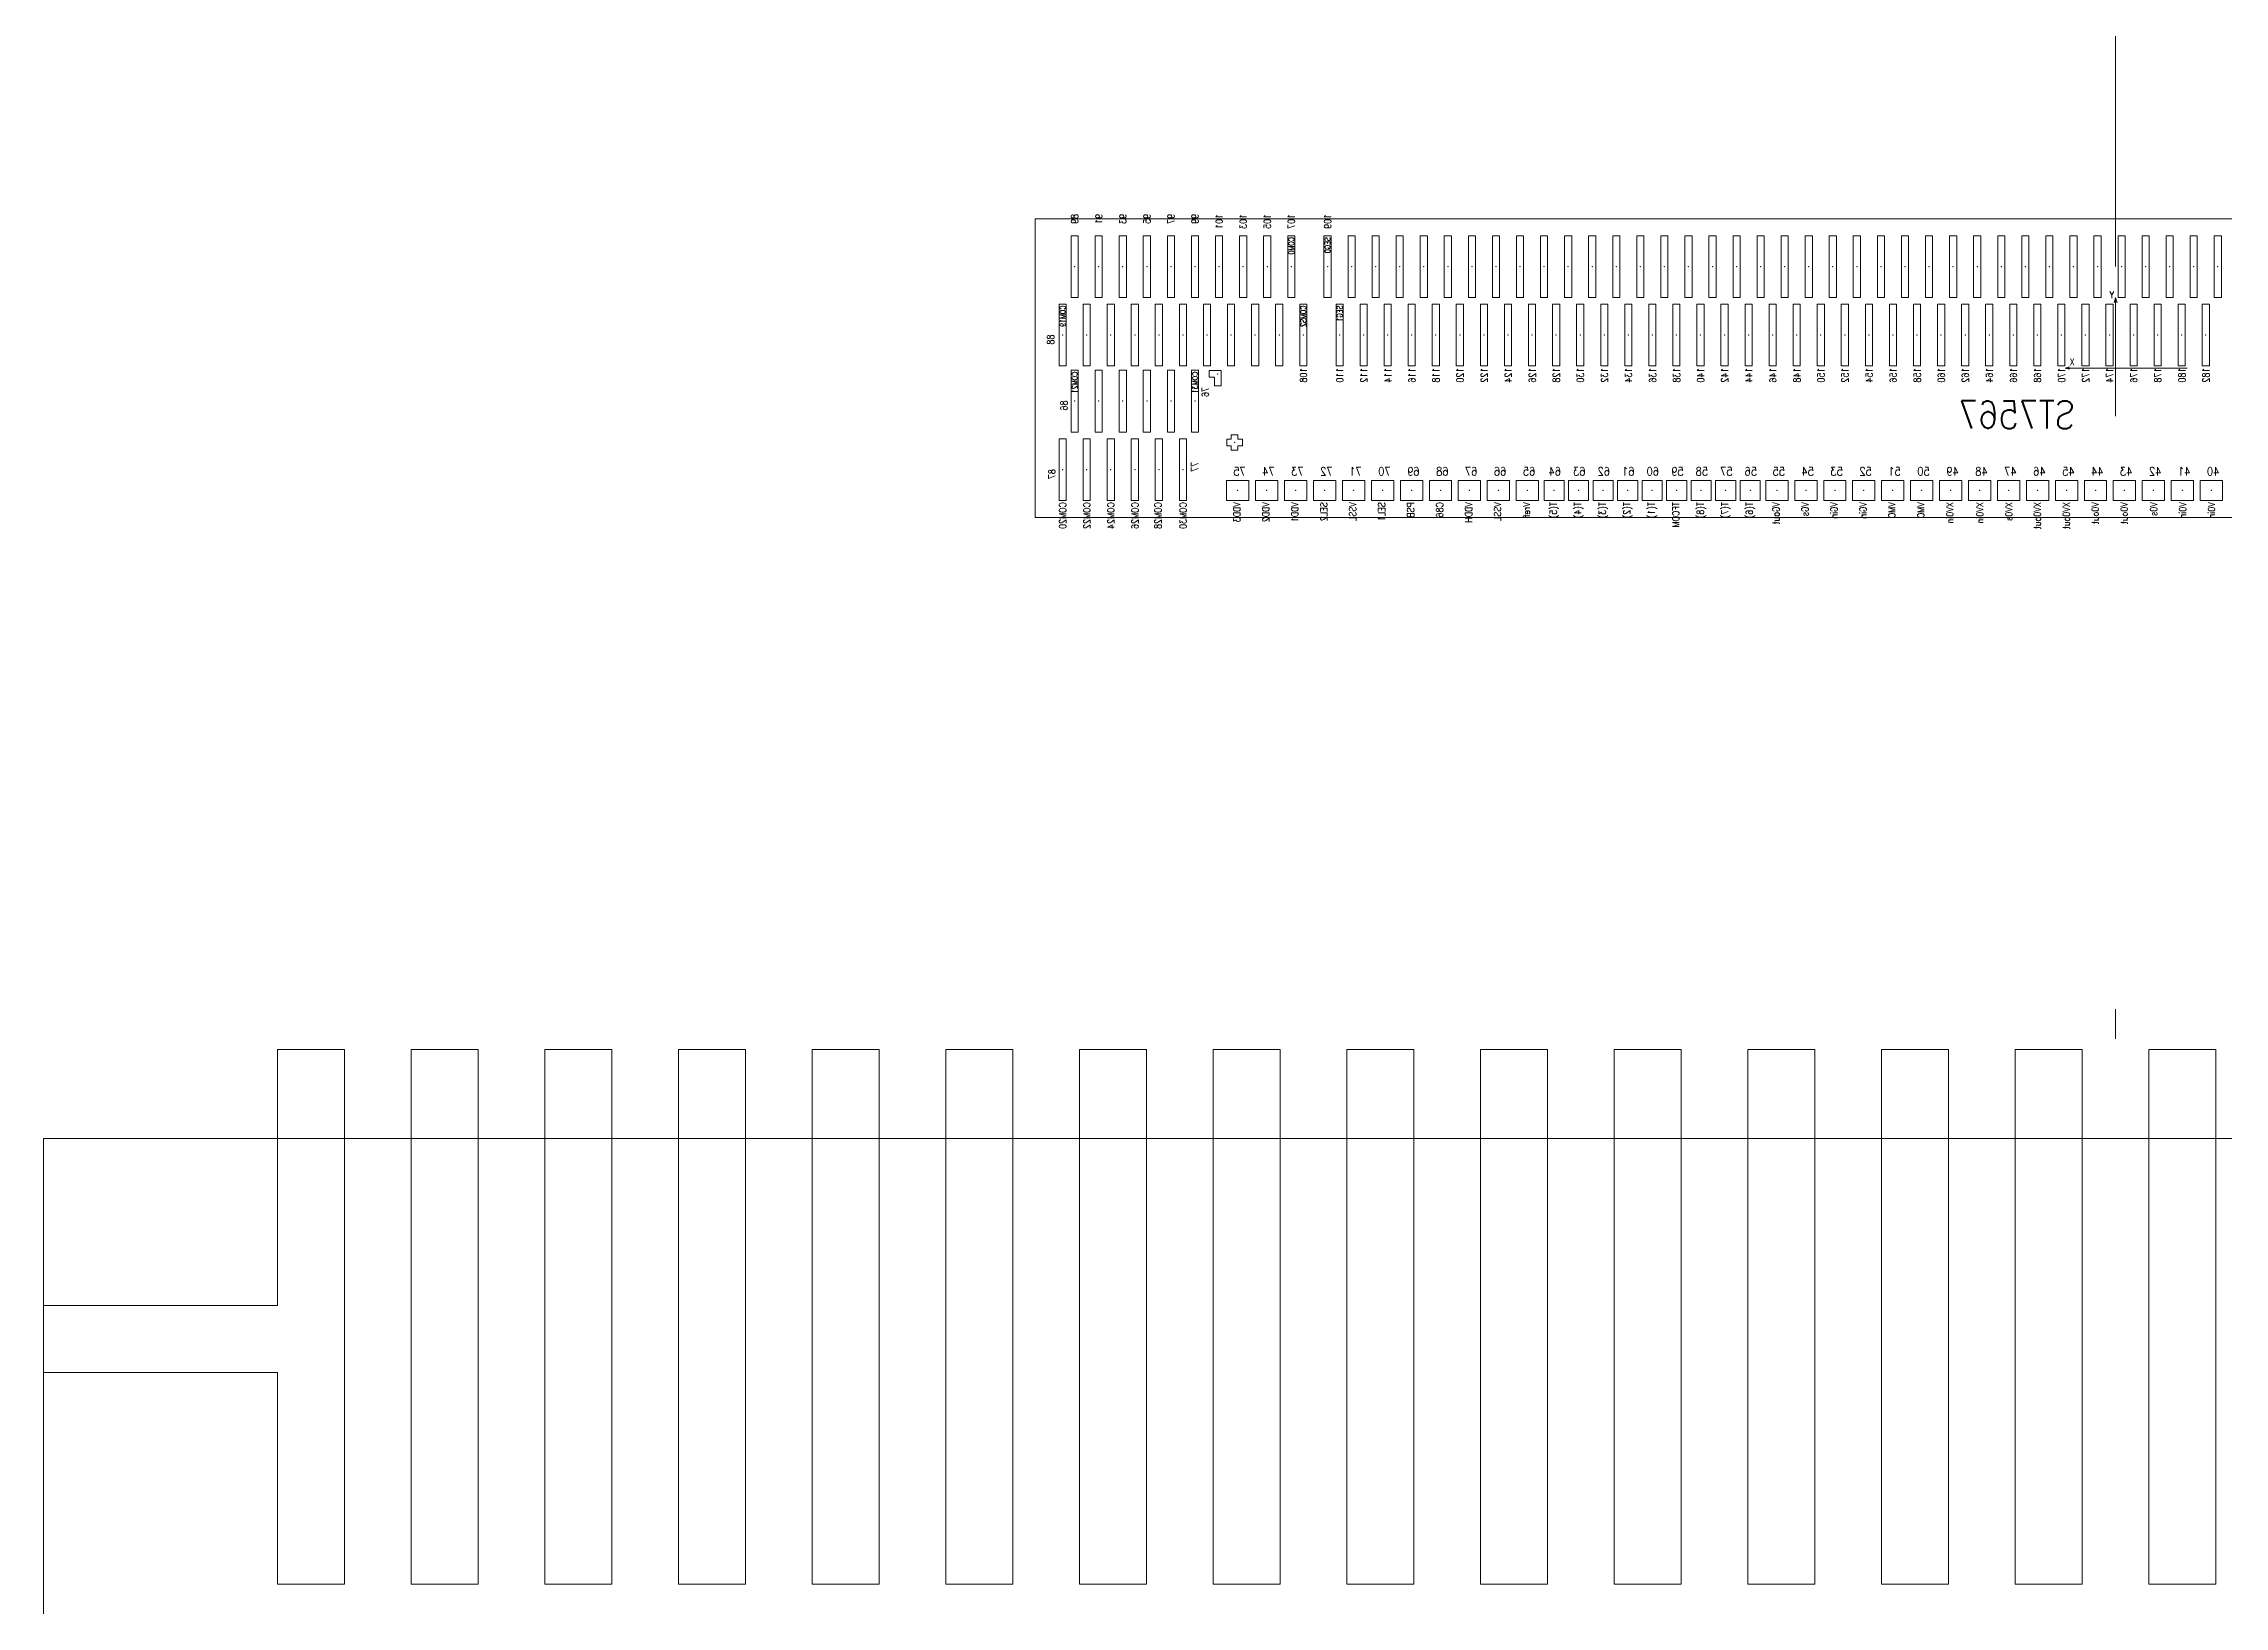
# Model space of a CAD drawing. Extents: x 612 to 1145, y -75 to 210.
# Drawn here: x 693.27 to 700.61, y 143.72 to 148.98 of the extents above; entities that cross this region are included whole.
import ezdxf

# ---------------------------------------------------------------- set-up
doc = ezdxf.new("R2010")
doc.units = 0
doc.linetypes.add('DASHDOTX2', pattern=[2, 1, -0.5, 0, -0.5])
doc.layers.add('粗实线', color=7, linetype='CONTINUOUS', lineweight=18)
doc.styles.get("Standard").update_dxf_attribs({"font": 'romans.shx', "width": 0.85})

msp = doc.modelspace()

# ---------------------------------------------------------------- linework, layer by layer
at = {"layer": '粗实线', "color": 1, "linetype": 'DASHDOTX2', "ltscale": 5}
msp.add_line((700.24552438, 117.92702098), (700.24552438, 180.30708894), dxfattribs=at)
at = {"layer": '粗实线'}
for p, q in [((703.88302438, 148.38762267), (696.60802438, 148.38762267)), ((696.60802438, 147.38262267), (696.60802438, 148.38762267)), ((696.72952438, 148.33062267), (696.72952438, 148.12287267)), ((696.75352438, 148.33062267), (696.72952438, 148.33062267)), ((696.75352438, 148.33062267), (696.75352438, 148.12287267)), ((696.81052438, 148.33062267), (696.81052438, 148.12287267)), ((696.83452438, 148.33062267), (696.81052438, 148.33062267)), ((696.81052438, 148.33062267), (696.81052438, 148.12287267)), ((696.83452438, 148.33062267), (696.81052438, 148.33062267)), ((696.83452438, 148.33062267), (696.83452438, 148.12287267)), ((696.83452438, 148.33062267), (696.83452438, 148.12287267)), ((696.89152438, 148.33062267), (696.89152438, 148.12287267)), ((696.91552438, 148.33062267), (696.89152438, 148.33062267)), ((696.91552438, 148.33062267), (696.91552438, 148.12287267)), ((696.97252438, 148.33062267), (696.97252438, 148.12287267)), ((696.99652438, 148.33062267), (696.97252438, 148.33062267)), ((696.99652438, 148.33062267), (696.99652438, 148.12287267)), ((697.05352438, 148.33062267), (697.05352438, 148.12287267)), ((697.07752438, 148.33062267), (697.05352438, 148.33062267)), ((697.07752438, 148.33062267), (697.07752438, 148.12287267)), ((697.13452438, 148.33062267), (697.13452438, 148.12287267)), ((697.15852438, 148.33062267), (697.13452438, 148.33062267)), ((697.15852438, 148.33062267), (697.15852438, 148.12287267)), ((697.21552438, 148.33062267), (697.21552438, 148.12287267)), ((697.23952438, 148.33062267), (697.21552438, 148.33062267)), ((697.23952438, 148.33062267), (697.23952438, 148.12287267)), ((697.29652438, 148.33062267), (697.29652438, 148.12287267)), ((697.32052438, 148.33062267), (697.29652438, 148.33062267)), ((697.32052438, 148.33062267), (697.32052438, 148.12287267)), ((697.37752438, 148.33062267), (697.37752438, 148.12287267)), ((697.40152438, 148.33062267), (697.37752438, 148.33062267)), ((697.40152438, 148.33062267), (697.40152438, 148.12287267)), ((697.45852438, 148.33062267), (697.45852438, 148.12287267)), ((697.48252438, 148.33062267), (697.45852438, 148.33062267)), ((697.48252438, 148.33062267), (697.48252438, 148.12287267)), ((697.58077438, 148.33062267), (697.58077438, 148.12287267)), ((697.60477438, 148.33062267), (697.58077438, 148.33062267)), ((697.60477438, 148.33062267), (697.60477438, 148.12287267)), ((697.66177438, 148.33062267), (697.66177438, 148.12287267)), ((697.68577438, 148.33062267), (697.66177438, 148.33062267)), ((697.68577438, 148.33062267), (697.68577438, 148.12287267)), ((697.74277438, 148.33062267), (697.74277438, 148.12287267)), ((697.76677438, 148.33062267), (697.74277438, 148.33062267)), ((697.76677438, 148.33062267), (697.76677438, 148.12287267)), ((697.82377438, 148.33062267), (697.82377438, 148.12287267)), ((697.84777438, 148.33062267), (697.82377438, 148.33062267)), ((697.84777438, 148.33062267), (697.84777438, 148.12287267)), ((697.90477438, 148.33062267), (697.90477438, 148.12287267)), ((697.92877438, 148.33062267), (697.90477438, 148.33062267)), ((697.92877438, 148.33062267), (697.92877438, 148.12287267)), ((697.98577438, 148.33062267), (697.98577438, 148.12287267)), ((698.00977438, 148.33062267), (697.98577438, 148.33062267)), ((698.00977438, 148.33062267), (698.00977438, 148.12287267)), ((698.06677438, 148.33062267), (698.06677438, 148.12287267)), ((698.09077438, 148.33062267), (698.06677438, 148.33062267)), ((698.09077438, 148.33062267), (698.09077438, 148.12287267)), ((698.14777438, 148.33062267), (698.14777438, 148.12287267)), ((698.17177438, 148.33062267), (698.14777438, 148.33062267)), ((698.17177438, 148.33062267), (698.17177438, 148.12287267)), ((698.22877438, 148.33062267), (698.22877438, 148.12287267)), ((698.25277438, 148.33062267), (698.22877438, 148.33062267)), ((698.25277438, 148.33062267), (698.25277438, 148.12287267)), ((698.30977438, 148.33062267), (698.30977438, 148.12287267)), ((698.33377438, 148.33062267), (698.30977438, 148.33062267)), ((698.33377438, 148.33062267), (698.33377438, 148.12287267)), ((698.39077438, 148.33062267), (698.39077438, 148.12287267)), ((698.41477438, 148.33062267), (698.39077438, 148.33062267)), ((698.41477438, 148.33062267), (698.41477438, 148.12287267)), ((698.47177438, 148.33062267), (698.47177438, 148.12287267)), ((698.49577438, 148.33062267), (698.47177438, 148.33062267)), ((698.49577438, 148.33062267), (698.49577438, 148.12287267)), ((698.55277438, 148.33062267), (698.55277438, 148.12287267)), ((698.57677438, 148.33062267), (698.55277438, 148.33062267)), ((698.57677438, 148.33062267), (698.57677438, 148.12287267)), ((698.63377438, 148.33062267), (698.63377438, 148.12287267)), ((698.65777438, 148.33062267), (698.63377438, 148.33062267)), ((698.65777438, 148.33062267), (698.65777438, 148.12287267)), ((698.71477438, 148.33062267), (698.71477438, 148.12287267)), ((698.73877438, 148.33062267), (698.71477438, 148.33062267)), ((698.73877438, 148.33062267), (698.73877438, 148.12287267)), ((698.79577438, 148.33062267), (698.79577438, 148.12287267)), ((698.81977438, 148.33062267), (698.79577438, 148.33062267)), ((698.81977438, 148.33062267), (698.81977438, 148.12287267)), ((698.87677438, 148.33062267), (698.87677438, 148.12287267)), ((698.90077438, 148.33062267), (698.87677438, 148.33062267)), ((698.90077438, 148.33062267), (698.90077438, 148.12287267)), ((698.95777438, 148.33062267), (698.95777438, 148.12287267)), ((698.98177438, 148.33062267), (698.95777438, 148.33062267)), ((698.98177438, 148.33062267), (698.98177438, 148.12287267)), ((699.03877438, 148.33062267), (699.03877438, 148.12287267)), ((699.06277438, 148.33062267), (699.03877438, 148.33062267)), ((699.06277438, 148.33062267), (699.06277438, 148.12287267)), ((699.11977438, 148.33062267), (699.11977438, 148.12287267)), ((699.14377438, 148.33062267), (699.11977438, 148.33062267)), ((699.14377438, 148.33062267), (699.14377438, 148.12287267)), ((699.20077438, 148.33062267), (699.20077438, 148.12287267)), ((699.22477438, 148.33062267), (699.20077438, 148.33062267)), ((699.22477438, 148.33062267), (699.22477438, 148.12287267)), ((699.28177438, 148.33062267), (699.28177438, 148.12287267)), ((699.30577438, 148.33062267), (699.28177438, 148.33062267)), ((699.30577438, 148.33062267), (699.30577438, 148.12287267)), ((699.36277438, 148.33062267), (699.36277438, 148.12287267)), ((699.38677438, 148.33062267), (699.36277438, 148.33062267)), ((699.38677438, 148.33062267), (699.38677438, 148.12287267)), ((699.44377438, 148.33062267), (699.44377438, 148.12287267)), ((699.46777438, 148.33062267), (699.44377438, 148.33062267)), ((699.46777438, 148.33062267), (699.46777438, 148.12287267)), ((699.52477438, 148.33062267), (699.52477438, 148.12287267)), ((699.54877438, 148.33062267), (699.52477438, 148.33062267)), ((699.54877438, 148.33062267), (699.54877438, 148.12287267)), ((699.60577438, 148.33062267), (699.60577438, 148.12287267)), ((699.62977438, 148.33062267), (699.60577438, 148.33062267)), ((699.62977438, 148.33062267), (699.62977438, 148.12287267)), ((699.68677438, 148.33062267), (699.68677438, 148.12287267)), ((699.71077438, 148.33062267), (699.68677438, 148.33062267)), ((699.71077438, 148.33062267), (699.71077438, 148.12287267)), ((699.76777438, 148.33062267), (699.76777438, 148.12287267)), ((699.79177438, 148.33062267), (699.76777438, 148.33062267)), ((699.79177438, 148.33062267), (699.79177438, 148.12287267)), ((699.84877438, 148.33062267), (699.84877438, 148.12287267)), ((699.87277438, 148.33062267), (699.84877438, 148.33062267)), ((699.87277438, 148.33062267), (699.87277438, 148.12287267)), ((699.92977438, 148.33062267), (699.92977438, 148.12287267)), ((699.95377438, 148.33062267), (699.92977438, 148.33062267)), ((699.95377438, 148.33062267), (699.95377438, 148.12287267)), ((700.01077438, 148.33062267), (700.01077438, 148.12287267)), ((700.03477438, 148.33062267), (700.01077438, 148.33062267)), ((700.03477438, 148.33062267), (700.03477438, 148.12287267)), ((700.09177438, 148.33062267), (700.09177438, 148.12287267)), ((700.11577438, 148.33062267), (700.09177438, 148.33062267)), ((700.11577438, 148.33062267), (700.11577438, 148.12287267)), ((700.17277438, 148.33062267), (700.17277438, 148.12287267)), ((700.19677438, 148.33062267), (700.17277438, 148.33062267)), ((700.19677438, 148.33062267), (700.19677438, 148.12287267)), ((700.25377438, 148.33062267), (700.25377438, 148.12287267)), ((700.27777438, 148.33062267), (700.25377438, 148.33062267)), ((700.27777438, 148.33062267), (700.27777438, 148.12287267)), ((700.33477438, 148.33062267), (700.33477438, 148.12287267)), ((700.35877438, 148.33062267), (700.33477438, 148.33062267)), ((700.35877438, 148.33062267), (700.35877438, 148.12287267)), ((700.41577438, 148.33062267), (700.41577438, 148.12287267)), ((700.43977438, 148.33062267), (700.41577438, 148.33062267)), ((700.43977438, 148.33062267), (700.43977438, 148.12287267)), ((700.49677438, 148.33062267), (700.49677438, 148.12287267)), ((700.52077438, 148.33062267), (700.49677438, 148.33062267)), ((700.52077438, 148.33062267), (700.52077438, 148.12287267)), ((700.57777438, 148.33062267), (700.57777438, 148.12287267)), ((700.60177438, 148.33062267), (700.57777438, 148.33062267)), ((700.60177438, 148.33062267), (700.60177438, 148.12287267)), ((696.68902438, 148.10037267), (696.68902438, 147.89262267)), ((696.71302438, 148.10037267), (696.68902438, 148.10037267)), ((696.71302438, 148.10037267), (696.71302438, 147.89262267)), ((696.75352438, 148.12287267), (696.72952438, 148.12287267)), ((696.77002438, 148.10037267), (696.77002438, 147.89262267)), ((696.79402438, 148.10037267), (696.77002438, 148.10037267)), ((696.77002438, 148.10037267), (696.77002438, 147.89262267)), ((696.79402438, 148.10037267), (696.77002438, 148.10037267)), ((696.79402438, 148.10037267), (696.79402438, 147.89262267)), ((696.79402438, 148.10037267), (696.79402438, 147.89262267)), ((696.83452438, 148.12287267), (696.81052438, 148.12287267)), ((696.83452438, 148.12287267), (696.81052438, 148.12287267)), ((696.85102438, 148.10037267), (696.85102438, 147.89262267)), ((696.87502438, 148.10037267), (696.85102438, 148.10037267)), ((696.87502438, 148.10037267), (696.87502438, 147.89262267)), ((696.91552438, 148.12287267), (696.89152438, 148.12287267)), ((696.93202438, 148.10037267), (696.93202438, 147.89262267)), ((696.95602438, 148.10037267), (696.93202438, 148.10037267)), ((696.95602438, 148.10037267), (696.95602438, 147.89262267)), ((696.99652438, 148.12287267), (696.97252438, 148.12287267)), ((697.01302438, 148.10037267), (697.01302438, 147.89262267)), ((697.03702438, 148.10037267), (697.01302438, 148.10037267)), ((697.03702438, 148.10037267), (697.03702438, 147.89262267)), ((697.07752438, 148.12287267), (697.05352438, 148.12287267)), ((697.09402438, 148.10037267), (697.09402438, 147.89262267)), ((697.11802438, 148.10037267), (697.09402438, 148.10037267)), ((697.11802438, 148.10037267), (697.11802438, 147.89262267)), ((697.15852438, 148.12287267), (697.13452438, 148.12287267)), ((697.17502438, 148.10037267), (697.17502438, 147.89262267)), ((697.19902438, 148.10037267), (697.17502438, 148.10037267)), ((697.19902438, 148.10037267), (697.19902438, 147.89262267)), ((697.23952438, 148.12287267), (697.21552438, 148.12287267)), ((697.25602438, 148.10037267), (697.25602438, 147.89262267)), ((697.28002438, 148.10037267), (697.25602438, 148.10037267)), ((697.28002438, 148.10037267), (697.28002438, 147.89262267)), ((697.32052438, 148.12287267), (697.29652438, 148.12287267)), ((697.33702438, 148.10037267), (697.33702438, 147.89262267)), ((697.36102438, 148.10037267), (697.33702438, 148.10037267)), ((697.36102438, 148.10037267), (697.36102438, 147.89262267)), ((697.40152438, 148.12287267), (697.37752438, 148.12287267)), ((697.41802438, 148.10037267), (697.41802438, 147.89262267)), ((697.44202438, 148.10037267), (697.41802438, 148.10037267)), ((697.44202438, 148.10037267), (697.44202438, 147.89262267)), ((697.48252438, 148.12287267), (697.45852438, 148.12287267)), ((697.49902438, 148.10037267), (697.49902438, 147.89262267)), ((697.52302438, 148.10037267), (697.49902438, 148.10037267)), ((697.52302438, 148.10037267), (697.52302438, 147.89262267)), ((697.60477438, 148.12287267), (697.58077438, 148.12287267)), ((697.62127438, 148.10037267), (697.62127438, 147.89262267)), ((697.64527438, 148.10037267), (697.62127438, 148.10037267)), ((697.64527438, 148.10037267), (697.64527438, 147.89262267)), ((697.68577438, 148.12287267), (697.66177438, 148.12287267)), ((697.70227438, 148.10037267), (697.70227438, 147.89262267)), ((697.72627438, 148.10037267), (697.70227438, 148.10037267)), ((697.70227438, 148.10037267), (697.70227438, 147.89262267)), ((697.72627438, 148.10037267), (697.70227438, 148.10037267)), ((697.72627438, 148.10037267), (697.72627438, 147.89262267)), ((697.72627438, 148.10037267), (697.72627438, 147.89262267)), ((697.76677438, 148.12287267), (697.74277438, 148.12287267)), ((697.78327438, 148.10037267), (697.78327438, 147.89262267)), ((697.80727438, 148.10037267), (697.78327438, 148.10037267)), ((697.80727438, 148.10037267), (697.80727438, 147.89262267)), ((697.84777438, 148.12287267), (697.82377438, 148.12287267)), ((697.86427438, 148.10037267), (697.86427438, 147.89262267)), ((697.88827438, 148.10037267), (697.86427438, 148.10037267)), ((697.88827438, 148.10037267), (697.88827438, 147.89262267)), ((697.92877438, 148.12287267), (697.90477438, 148.12287267)), ((697.94527438, 148.10037267), (697.94527438, 147.89262267)), ((697.96927438, 148.10037267), (697.94527438, 148.10037267)), ((697.96927438, 148.10037267), (697.96927438, 147.89262267)), ((698.00977438, 148.12287267), (697.98577438, 148.12287267)), ((698.02627438, 148.10037267), (698.02627438, 147.89262267)), ((698.05027438, 148.10037267), (698.02627438, 148.10037267)), ((698.05027438, 148.10037267), (698.05027438, 147.89262267)), ((698.09077438, 148.12287267), (698.06677438, 148.12287267)), ((698.10727438, 148.10037267), (698.10727438, 147.89262267)), ((698.13127438, 148.10037267), (698.10727438, 148.10037267)), ((698.13127438, 148.10037267), (698.13127438, 147.89262267)), ((698.17177438, 148.12287267), (698.14777438, 148.12287267)), ((698.18827438, 148.10037267), (698.18827438, 147.89262267)), ((698.21227438, 148.10037267), (698.18827438, 148.10037267)), ((698.21227438, 148.10037267), (698.21227438, 147.89262267)), ((698.25277438, 148.12287267), (698.22877438, 148.12287267)), ((698.26927438, 148.10037267), (698.26927438, 147.89262267)), ((698.29327438, 148.10037267), (698.26927438, 148.10037267)), ((698.29327438, 148.10037267), (698.29327438, 147.89262267)), ((698.33377438, 148.12287267), (698.30977438, 148.12287267)), ((698.35027438, 148.10037267), (698.35027438, 147.89262267)), ((698.37427438, 148.10037267), (698.35027438, 148.10037267)), ((698.37427438, 148.10037267), (698.37427438, 147.89262267)), ((698.41477438, 148.12287267), (698.39077438, 148.12287267)), ((698.43127438, 148.10037267), (698.43127438, 147.89262267)), ((698.45527438, 148.10037267), (698.43127438, 148.10037267)), ((698.45527438, 148.10037267), (698.45527438, 147.89262267)), ((698.49577438, 148.12287267), (698.47177438, 148.12287267)), ((698.51227438, 148.10037267), (698.51227438, 147.89262267)), ((698.53627438, 148.10037267), (698.51227438, 148.10037267)), ((698.53627438, 148.10037267), (698.53627438, 147.89262267)), ((698.57677438, 148.12287267), (698.55277438, 148.12287267)), ((698.59327438, 148.10037267), (698.59327438, 147.89262267)), ((698.61727438, 148.10037267), (698.59327438, 148.10037267)), ((698.61727438, 148.10037267), (698.61727438, 147.89262267)), ((698.65777438, 148.12287267), (698.63377438, 148.12287267)), ((698.67427438, 148.10037267), (698.67427438, 147.89262267)), ((698.69827438, 148.10037267), (698.67427438, 148.10037267)), ((698.69827438, 148.10037267), (698.69827438, 147.89262267)), ((698.73877438, 148.12287267), (698.71477438, 148.12287267)), ((698.75527438, 148.10037267), (698.75527438, 147.89262267)), ((698.77927438, 148.10037267), (698.75527438, 148.10037267)), ((698.77927438, 148.10037267), (698.77927438, 147.89262267)), ((698.81977438, 148.12287267), (698.79577438, 148.12287267)), ((698.83627438, 148.10037267), (698.83627438, 147.89262267)), ((698.86027438, 148.10037267), (698.83627438, 148.10037267)), ((698.86027438, 148.10037267), (698.86027438, 147.89262267)), ((698.90077438, 148.12287267), (698.87677438, 148.12287267)), ((698.91727438, 148.10037267), (698.91727438, 147.89262267)), ((698.94127438, 148.10037267), (698.91727438, 148.10037267)), ((698.94127438, 148.10037267), (698.94127438, 147.89262267)), ((698.98177438, 148.12287267), (698.95777438, 148.12287267)), ((698.99827438, 148.10037267), (698.99827438, 147.89262267)), ((699.02227438, 148.10037267), (698.99827438, 148.10037267)), ((699.02227438, 148.10037267), (699.02227438, 147.89262267)), ((699.06277438, 148.12287267), (699.03877438, 148.12287267)), ((699.07927438, 148.10037267), (699.07927438, 147.89262267)), ((699.10327438, 148.10037267), (699.07927438, 148.10037267)), ((699.10327438, 148.10037267), (699.10327438, 147.89262267)), ((699.14377438, 148.12287267), (699.11977438, 148.12287267)), ((699.16027438, 148.10037267), (699.16027438, 147.89262267)), ((699.18427438, 148.10037267), (699.16027438, 148.10037267)), ((699.18427438, 148.10037267), (699.18427438, 147.89262267)), ((699.22477438, 148.12287267), (699.20077438, 148.12287267)), ((699.24127438, 148.10037267), (699.24127438, 147.89262267)), ((699.26527438, 148.10037267), (699.24127438, 148.10037267)), ((699.26527438, 148.10037267), (699.26527438, 147.89262267)), ((699.30577438, 148.12287267), (699.28177438, 148.12287267)), ((699.32227438, 148.10037267), (699.32227438, 147.89262267)), ((699.34627438, 148.10037267), (699.32227438, 148.10037267)), ((699.34627438, 148.10037267), (699.34627438, 147.89262267)), ((699.38677438, 148.12287267), (699.36277438, 148.12287267)), ((699.40327438, 148.10037267), (699.40327438, 147.89262267)), ((699.42727438, 148.10037267), (699.40327438, 148.10037267)), ((699.42727438, 148.10037267), (699.42727438, 147.89262267)), ((699.46777438, 148.12287267), (699.44377438, 148.12287267)), ((699.48427438, 148.10037267), (699.48427438, 147.89262267)), ((699.50827438, 148.10037267), (699.48427438, 148.10037267)), ((699.50827438, 148.10037267), (699.50827438, 147.89262267)), ((699.54877438, 148.12287267), (699.52477438, 148.12287267)), ((699.56527438, 148.10037267), (699.56527438, 147.89262267)), ((699.58927438, 148.10037267), (699.56527438, 148.10037267)), ((699.58927438, 148.10037267), (699.58927438, 147.89262267)), ((699.62977438, 148.12287267), (699.60577438, 148.12287267)), ((699.64627438, 148.10037267), (699.64627438, 147.89262267)), ((699.67027438, 148.10037267), (699.64627438, 148.10037267)), ((699.67027438, 148.10037267), (699.67027438, 147.89262267)), ((699.71077438, 148.12287267), (699.68677438, 148.12287267)), ((699.72727438, 148.10037267), (699.72727438, 147.89262267)), ((699.75127438, 148.10037267), (699.72727438, 148.10037267)), ((699.75127438, 148.10037267), (699.75127438, 147.89262267)), ((699.79177438, 148.12287267), (699.76777438, 148.12287267)), ((699.80827438, 148.10037267), (699.80827438, 147.89262267)), ((699.83227438, 148.10037267), (699.80827438, 148.10037267)), ((699.83227438, 148.10037267), (699.83227438, 147.89262267)), ((699.87277438, 148.12287267), (699.84877438, 148.12287267)), ((699.88927438, 148.10037267), (699.88927438, 147.89262267)), ((699.91327438, 148.10037267), (699.88927438, 148.10037267)), ((699.91327438, 148.10037267), (699.91327438, 147.89262267)), ((699.95377438, 148.12287267), (699.92977438, 148.12287267)), ((699.97027438, 148.10037267), (699.97027438, 147.89262267)), ((699.99427438, 148.10037267), (699.97027438, 148.10037267)), ((699.99427438, 148.10037267), (699.99427438, 147.89262267)), ((700.03477438, 148.12287267), (700.01077438, 148.12287267)), ((700.05127438, 148.10037267), (700.05127438, 147.89262267)), ((700.07527438, 148.10037267), (700.05127438, 148.10037267)), ((700.07527438, 148.10037267), (700.07527438, 147.89262267)), ((700.11577438, 148.12287267), (700.09177438, 148.12287267)), ((700.13227438, 148.10037267), (700.13227438, 147.89262267)), ((700.15627438, 148.10037267), (700.13227438, 148.10037267)), ((700.15627438, 148.10037267), (700.15627438, 147.89262267)), ((700.19677438, 148.12287267), (700.17277438, 148.12287267)), ((700.21327438, 148.10037267), (700.21327438, 147.89262267)), ((700.23727438, 148.10037267), (700.21327438, 148.10037267)), ((700.23727438, 148.10037267), (700.23727438, 147.89262267)), ((700.24552438, 148.12294328), (700.24057388, 148.10482719)), ((700.24552438, 148.12294328), (700.24552438, 147.72340009)), ((700.24552438, 148.12294328), (700.25047487, 148.10482719)), ((700.27777438, 148.12287267), (700.25377438, 148.12287267)), ((700.29427438, 148.10037267), (700.29427438, 147.89262267)), ((700.31827438, 148.10037267), (700.29427438, 148.10037267)), ((700.31827438, 148.10037267), (700.31827438, 147.89262267)), ((700.35877438, 148.12287267), (700.33477438, 148.12287267)), ((700.37527438, 148.10037267), (700.37527438, 147.89262267)), ((700.39927438, 148.10037267), (700.37527438, 148.10037267)), ((700.39927438, 148.10037267), (700.39927438, 147.89262267)), ((700.43977438, 148.12287267), (700.41577438, 148.12287267)), ((700.45627438, 148.10037267), (700.45627438, 147.89262267)), ((700.48027438, 148.10037267), (700.45627438, 148.10037267)), ((700.48027438, 148.10037267), (700.48027438, 147.89262267)), ((700.52077438, 148.12287267), (700.49677438, 148.12287267)), ((700.53727438, 148.10037267), (700.53727438, 147.89262267)), ((700.56127438, 148.10037267), (700.53727438, 148.10037267)), ((700.56127438, 148.10037267), (700.56127438, 147.89262267)), ((700.60177438, 148.12287267), (700.57777438, 148.12287267)), ((696.71302438, 147.89262267), (696.68902438, 147.89262267)), ((696.72952438, 147.87762267), (696.72952438, 147.66987267)), ((696.75352438, 147.87762267), (696.72952438, 147.87762267)), ((696.75352438, 147.87762267), (696.75352438, 147.66987267)), ((696.79402438, 147.89262267), (696.77002438, 147.89262267)), ((696.79402438, 147.89262267), (696.77002438, 147.89262267)), ((696.81052438, 147.87762267), (696.81052438, 147.66987267)), ((696.83452438, 147.87762267), (696.81052438, 147.87762267)), ((696.83452438, 147.87762267), (696.83452438, 147.66987267)), ((696.87502438, 147.89262267), (696.85102438, 147.89262267)), ((696.89152438, 147.87762267), (696.89152438, 147.66987267)), ((696.91552438, 147.87762267), (696.89152438, 147.87762267)), ((696.91552438, 147.87762267), (696.91552438, 147.66987267)), ((696.95602438, 147.89262267), (696.93202438, 147.89262267)), ((696.97252438, 147.87762267), (696.97252438, 147.66987267)), ((696.99652438, 147.87762267), (696.97252438, 147.87762267)), ((696.99652438, 147.87762267), (696.99652438, 147.66987267)), ((697.03702438, 147.89262267), (697.01302438, 147.89262267)), ((697.05352438, 147.87762267), (697.05352438, 147.66987267)), ((697.07752438, 147.87762267), (697.05352438, 147.87762267)), ((697.07752438, 147.87762267), (697.07752438, 147.66987267)), ((697.11802438, 147.89262267), (697.09402438, 147.89262267)), ((697.13452438, 147.87762267), (697.13452438, 147.66987267)), ((697.15852438, 147.87762267), (697.13452438, 147.87762267)), ((697.15852438, 147.87762267), (697.15852438, 147.66987267)), ((697.19902438, 147.89262267), (697.17502438, 147.89262267)), ((697.19377438, 147.87687267), (697.23427438, 147.87687267)), ((697.19377438, 147.85437267), (697.19377438, 147.87687267)), ((697.23427438, 147.82587267), (697.23427438, 147.87687267)), ((697.28002438, 147.89262267), (697.25602438, 147.89262267)), ((697.36102438, 147.89262267), (697.33702438, 147.89262267)), ((697.44202438, 147.89262267), (697.41802438, 147.89262267)), ((697.52302438, 147.89262267), (697.49902438, 147.89262267)), ((697.64527438, 147.89262267), (697.62127438, 147.89262267)), ((697.72627438, 147.89262267), (697.70227438, 147.89262267)), ((697.72627438, 147.89262267), (697.70227438, 147.89262267)), ((697.80727438, 147.89262267), (697.78327438, 147.89262267)), ((697.88827438, 147.89262267), (697.86427438, 147.89262267)), ((697.96927438, 147.89262267), (697.94527438, 147.89262267)), ((698.05027438, 147.89262267), (698.02627438, 147.89262267)), ((698.13127438, 147.89262267), (698.10727438, 147.89262267)), ((698.21227438, 147.89262267), (698.18827438, 147.89262267)), ((698.29327438, 147.89262267), (698.26927438, 147.89262267)), ((698.37427438, 147.89262267), (698.35027438, 147.89262267)), ((698.45527438, 147.89262267), (698.43127438, 147.89262267)), ((698.53627438, 147.89262267), (698.51227438, 147.89262267)), ((698.61727438, 147.89262267), (698.59327438, 147.89262267)), ((698.69827438, 147.89262267), (698.67427438, 147.89262267)), ((698.77927438, 147.89262267), (698.75527438, 147.89262267)), ((698.86027438, 147.89262267), (698.83627438, 147.89262267)), ((698.94127438, 147.89262267), (698.91727438, 147.89262267)), ((699.02227438, 147.89262267), (698.99827438, 147.89262267)), ((699.10327438, 147.89262267), (699.07927438, 147.89262267)), ((699.18427438, 147.89262267), (699.16027438, 147.89262267)), ((699.26527438, 147.89262267), (699.24127438, 147.89262267)), ((699.34627438, 147.89262267), (699.32227438, 147.89262267)), ((699.42727438, 147.89262267), (699.40327438, 147.89262267)), ((699.50827438, 147.89262267), (699.48427438, 147.89262267)), ((699.58927438, 147.89262267), (699.56527438, 147.89262267)), ((699.67027438, 147.89262267), (699.64627438, 147.89262267)), ((699.75127438, 147.89262267), (699.72727438, 147.89262267)), ((699.83227438, 147.89262267), (699.80827438, 147.89262267)), ((699.91327438, 147.89262267), (699.88927438, 147.89262267)), ((699.99427438, 147.89262267), (699.97027438, 147.89262267)), ((700.07527438, 147.89262267), (700.05127438, 147.89262267)), ((700.07540578, 147.88512267), (700.09029742, 147.88881429)), ((700.48630625, 147.88512267), (700.07540578, 147.88512267)), ((700.07540578, 147.88512267), (700.09029742, 147.88143105)), ((700.15627438, 147.89262267), (700.13227438, 147.89262267)), ((700.23727438, 147.89262267), (700.21327438, 147.89262267)), ((700.31827438, 147.89262267), (700.29427438, 147.89262267)), ((700.39927438, 147.89262267), (700.37527438, 147.89262267)), ((700.48027438, 147.89262267), (700.45627438, 147.89262267)), ((700.56127438, 147.89262267), (700.53727438, 147.89262267)), ((697.19377438, 147.85437267), (697.21177438, 147.85437267)), ((697.21177438, 147.82587267), (697.21177438, 147.85437267)), ((697.21177438, 147.82587267), (697.23427438, 147.82587267)), ((696.68902438, 147.64737267), (696.68902438, 147.43962267)), ((696.71302438, 147.64737267), (696.68902438, 147.64737267)), ((696.71302438, 147.64737267), (696.71302438, 147.43962267)), ((696.75352438, 147.66987267), (696.72952438, 147.66987267)), ((696.77002438, 147.64737267), (696.77002438, 147.43962267)), ((696.79402438, 147.64737267), (696.77002438, 147.64737267)), ((696.79402438, 147.64737267), (696.79402438, 147.43962267)), ((696.83452438, 147.66987267), (696.81052438, 147.66987267)), ((696.85102438, 147.64737267), (696.85102438, 147.43962267)), ((696.87502438, 147.64737267), (696.85102438, 147.64737267)), ((696.87502438, 147.64737267), (696.87502438, 147.43962267)), ((696.91552438, 147.66987267), (696.89152438, 147.66987267)), ((696.93202438, 147.64737267), (696.93202438, 147.43962267)), ((696.95602438, 147.64737267), (696.93202438, 147.64737267)), ((696.95602438, 147.64737267), (696.95602438, 147.43962267)), ((696.99652438, 147.66987267), (696.97252438, 147.66987267)), ((697.01302438, 147.64737267), (697.01302438, 147.43962267)), ((697.03702438, 147.64737267), (697.01302438, 147.64737267)), ((697.03702438, 147.64737267), (697.03702438, 147.43962267)), ((697.07752438, 147.66987267), (697.05352438, 147.66987267)), ((697.09402438, 147.64737267), (697.09402438, 147.43962267)), ((697.11802438, 147.64737267), (697.09402438, 147.64737267)), ((697.11802438, 147.64737267), (697.11802438, 147.43962267)), ((697.15852438, 147.66987267), (697.13452438, 147.66987267)), ((697.25377438, 147.64587267), (697.25377438, 147.62337267)), ((697.26877438, 147.64587267), (697.25377438, 147.64587267)), ((697.26877438, 147.66087267), (697.26877438, 147.64587267)), ((697.29127438, 147.66087267), (697.26877438, 147.66087267)), ((697.29127438, 147.66087267), (697.29127438, 147.64587267)), ((697.30627438, 147.64587267), (697.29127438, 147.64587267)), ((697.30627438, 147.64587267), (697.30627438, 147.62337267)), ((697.26877438, 147.62337267), (697.25377438, 147.62337267)), ((697.26877438, 147.62337267), (697.26877438, 147.60837267)), ((697.29127438, 147.60837267), (697.26877438, 147.60837267)), ((697.29127438, 147.62337267), (697.29127438, 147.60837267)), ((697.30627438, 147.62337267), (697.29127438, 147.62337267)), ((697.25302438, 147.50712267), (697.25302438, 147.43962267)), ((697.32802438, 147.50712267), (697.25302438, 147.50712267)), ((697.32802438, 147.50712267), (697.32802438, 147.43962267)), ((697.35052438, 147.50712267), (697.35052438, 147.43962267)), ((697.42552438, 147.50712267), (697.35052438, 147.50712267)), ((697.42552438, 147.50712267), (697.42552438, 147.43962267)), ((697.44802438, 147.50712267), (697.44802438, 147.43962267)), ((697.52302438, 147.50712267), (697.44802438, 147.50712267)), ((697.52302438, 147.50712267), (697.52302438, 147.43962267)), ((697.54552438, 147.50712267), (697.54552438, 147.43962267)), ((697.62052438, 147.50712267), (697.54552438, 147.50712267)), ((697.62052438, 147.50712267), (697.62052438, 147.43962267)), ((697.64302438, 147.50712267), (697.64302438, 147.43962267)), ((697.71802438, 147.50712267), (697.64302438, 147.50712267)), ((697.71802438, 147.50712267), (697.71802438, 147.43962267)), ((697.74052438, 147.50712267), (697.74052438, 147.43962267)), ((697.81552438, 147.50712267), (697.74052438, 147.50712267)), ((697.81552438, 147.50712267), (697.81552438, 147.43962267)), ((697.83802438, 147.50712267), (697.83802438, 147.43962267)), ((697.91302438, 147.50712267), (697.83802438, 147.50712267)), ((697.91302438, 147.50712267), (697.91302438, 147.43962267)), ((697.93552438, 147.50712267), (697.93552438, 147.43962267)), ((698.01052438, 147.50712267), (697.93552438, 147.50712267)), ((698.01052438, 147.50712267), (698.01052438, 147.43962267)), ((698.03302438, 147.50712267), (698.03302438, 147.43962267)), ((698.10802438, 147.50712267), (698.03302438, 147.50712267)), ((698.10802438, 147.50712267), (698.10802438, 147.43962267)), ((698.13052438, 147.50712267), (698.13052438, 147.43962267)), ((698.20552438, 147.50712267), (698.13052438, 147.50712267)), ((698.20552438, 147.50712267), (698.20552438, 147.43962267)), ((698.22802438, 147.50712267), (698.22802438, 147.43962267)), ((698.30302438, 147.50712267), (698.22802438, 147.50712267)), ((698.30302438, 147.50712267), (698.30302438, 147.43962267)), ((698.32177438, 147.50712267), (698.32177438, 147.43962267)), ((698.38927438, 147.50712267), (698.32177438, 147.50712267)), ((698.38927438, 147.50712267), (698.38927438, 147.43962267)), ((698.40427438, 147.50712267), (698.40427438, 147.43962267)), ((698.47177438, 147.50712267), (698.40427438, 147.50712267)), ((698.47177438, 147.50712267), (698.47177438, 147.43962267)), ((698.48677438, 147.50712267), (698.48677438, 147.43962267)), ((698.55427438, 147.50712267), (698.48677438, 147.50712267)), ((698.55427438, 147.50712267), (698.55427438, 147.43962267)), ((698.56927438, 147.50712267), (698.56927438, 147.43962267)), ((698.63677438, 147.50712267), (698.56927438, 147.50712267)), ((698.63677438, 147.50712267), (698.63677438, 147.43962267)), ((698.65177438, 147.50712267), (698.65177438, 147.43962267)), ((698.71927438, 147.50712267), (698.65177438, 147.50712267)), ((698.71927438, 147.50712267), (698.71927438, 147.43962267)), ((698.73427438, 147.50712267), (698.73427438, 147.43962267)), ((698.80177438, 147.50712267), (698.73427438, 147.50712267)), ((698.80177438, 147.50712267), (698.80177438, 147.43962267)), ((698.81677438, 147.50712267), (698.81677438, 147.43962267)), ((698.88427438, 147.50712267), (698.81677438, 147.50712267)), ((698.88427438, 147.50712267), (698.88427438, 147.43962267)), ((698.89927438, 147.50712267), (698.89927438, 147.43962267)), ((698.96677438, 147.50712267), (698.89927438, 147.50712267)), ((698.96677438, 147.50712267), (698.96677438, 147.43962267)), ((698.98177438, 147.50712267), (698.98177438, 147.43962267)), ((699.04927438, 147.50712267), (698.98177438, 147.50712267)), ((699.04927438, 147.50712267), (699.04927438, 147.43962267)), ((699.06802438, 147.50712267), (699.06802438, 147.43962267)), ((699.14302438, 147.50712267), (699.06802438, 147.50712267)), ((699.14302438, 147.50712267), (699.14302438, 147.43962267)), ((699.16552438, 147.50712267), (699.16552438, 147.43962267)), ((699.24052438, 147.50712267), (699.16552438, 147.50712267)), ((699.24052438, 147.50712267), (699.24052438, 147.43962267)), ((699.26302438, 147.50712267), (699.26302438, 147.43962267)), ((699.33802438, 147.50712267), (699.26302438, 147.50712267)), ((699.33802438, 147.50712267), (699.33802438, 147.43962267)), ((699.36052438, 147.50712267), (699.36052438, 147.43962267)), ((699.43552438, 147.50712267), (699.36052438, 147.50712267)), ((699.43552438, 147.50712267), (699.43552438, 147.43962267)), ((699.45802438, 147.50712267), (699.45802438, 147.43962267)), ((699.53302438, 147.50712267), (699.45802438, 147.50712267)), ((699.53302438, 147.50712267), (699.53302438, 147.43962267)), ((699.55552438, 147.50712267), (699.55552438, 147.43962267)), ((699.63052438, 147.50712267), (699.55552438, 147.50712267)), ((699.63052438, 147.50712267), (699.63052438, 147.43962267)), ((699.65302438, 147.50712267), (699.65302438, 147.43962267)), ((699.72802438, 147.50712267), (699.65302438, 147.50712267)), ((699.72802438, 147.50712267), (699.72802438, 147.43962267)), ((699.75052438, 147.50712267), (699.75052438, 147.43962267)), ((699.82552438, 147.50712267), (699.75052438, 147.50712267)), ((699.82552438, 147.50712267), (699.82552438, 147.43962267)), ((699.84802438, 147.50712267), (699.84802438, 147.43962267)), ((699.92302438, 147.50712267), (699.84802438, 147.50712267)), ((699.92302438, 147.50712267), (699.92302438, 147.43962267)), ((699.94552438, 147.50712267), (699.94552438, 147.43962267)), ((700.02052438, 147.50712267), (699.94552438, 147.50712267)), ((700.02052438, 147.50712267), (700.02052438, 147.43962267)), ((700.04302438, 147.50712267), (700.04302438, 147.43962267)), ((700.11802438, 147.50712267), (700.04302438, 147.50712267)), ((700.11802438, 147.50712267), (700.11802438, 147.43962267)), ((700.14052438, 147.50712267), (700.14052438, 147.43962267)), ((700.21552438, 147.50712267), (700.14052438, 147.50712267)), ((700.21552438, 147.50712267), (700.21552438, 147.43962267)), ((700.23802438, 147.50712267), (700.23802438, 147.43962267)), ((700.31302438, 147.50712267), (700.23802438, 147.50712267)), ((700.31302438, 147.50712267), (700.31302438, 147.43962267)), ((700.33552438, 147.50712267), (700.33552438, 147.43962267)), ((700.41052438, 147.50712267), (700.33552438, 147.50712267)), ((700.41052438, 147.50712267), (700.41052438, 147.43962267)), ((700.43302438, 147.50712267), (700.43302438, 147.43962267)), ((700.50802438, 147.50712267), (700.43302438, 147.50712267)), ((700.50802438, 147.50712267), (700.50802438, 147.43962267)), ((700.53052438, 147.50712267), (700.53052438, 147.43962267)), ((700.60552438, 147.50712267), (700.53052438, 147.50712267)), ((700.60552438, 147.50712267), (700.60552438, 147.43962267)), ((696.71302438, 147.43962267), (696.68902438, 147.43962267)), ((696.79402438, 147.43962267), (696.77002438, 147.43962267)), ((696.87502438, 147.43962267), (696.85102438, 147.43962267)), ((696.95602438, 147.43962267), (696.93202438, 147.43962267)), ((697.03702438, 147.43962267), (697.01302438, 147.43962267)), ((697.11802438, 147.43962267), (697.09402438, 147.43962267)), ((697.32802438, 147.43962267), (697.25302438, 147.43962267)), ((697.42552438, 147.43962267), (697.35052438, 147.43962267)), ((697.52302438, 147.43962267), (697.44802438, 147.43962267)), ((697.62052438, 147.43962267), (697.54552438, 147.43962267)), ((697.71802438, 147.43962267), (697.64302438, 147.43962267)), ((697.81552438, 147.43962267), (697.74052438, 147.43962267)), ((697.91302438, 147.43962267), (697.83802438, 147.43962267)), ((698.01052438, 147.43962267), (697.93552438, 147.43962267)), ((698.10802438, 147.43962267), (698.03302438, 147.43962267)), ((698.20552438, 147.43962267), (698.13052438, 147.43962267)), ((698.30302438, 147.43962267), (698.22802438, 147.43962267)), ((698.38927438, 147.43962267), (698.32177438, 147.43962267)), ((698.47177438, 147.43962267), (698.40427438, 147.43962267)), ((698.55427438, 147.43962267), (698.48677438, 147.43962267)), ((698.63677438, 147.43962267), (698.56927438, 147.43962267)), ((698.71927438, 147.43962267), (698.65177438, 147.43962267)), ((698.80177438, 147.43962267), (698.73427438, 147.43962267)), ((698.88427438, 147.43962267), (698.81677438, 147.43962267)), ((698.96677438, 147.43962267), (698.89927438, 147.43962267)), ((699.04927438, 147.43962267), (698.98177438, 147.43962267)), ((699.14302438, 147.43962267), (699.06802438, 147.43962267)), ((699.24052438, 147.43962267), (699.16552438, 147.43962267)), ((699.33802438, 147.43962267), (699.26302438, 147.43962267)), ((699.43552438, 147.43962267), (699.36052438, 147.43962267)), ((699.53302438, 147.43962267), (699.45802438, 147.43962267)), ((699.63052438, 147.43962267), (699.55552438, 147.43962267)), ((699.72802438, 147.43962267), (699.65302438, 147.43962267)), ((699.82552438, 147.43962267), (699.75052438, 147.43962267)), ((699.92302438, 147.43962267), (699.84802438, 147.43962267)), ((700.02052438, 147.43962267), (699.94552438, 147.43962267)), ((700.11802438, 147.43962267), (700.04302438, 147.43962267)), ((700.21552438, 147.43962267), (700.14052438, 147.43962267)), ((700.31302438, 147.43962267), (700.23802438, 147.43962267)), ((700.41052438, 147.43962267), (700.33552438, 147.43962267)), ((700.50802438, 147.43962267), (700.43302438, 147.43962267)), ((700.60552438, 147.43962267), (700.53052438, 147.43962267)), ((703.88302438, 147.38262267), (696.60802438, 147.38262267)), ((694.28302438, 145.59194243), (694.05802438, 145.59194243)), ((694.05802438, 145.59194243), (694.05802438, 144.72944243)), ((694.28302438, 143.79194243), (694.28302438, 145.59194243)), ((693.27052438, 145.29194243), (707.22052438, 145.29194243)), ((693.27052438, 145.29194243), (693.27052438, 136.410062)), ((694.05802438, 144.72944243), (693.27052438, 144.72944243)), ((693.27052438, 144.72944243), (693.27052438, 144.50444243)), ((694.05802438, 144.50444243), (693.27052438, 144.50444243)), ((694.05802438, 144.50444243), (694.05802438, 143.79194243)), ((694.05802438, 143.79194243), (694.28302438, 143.79194243))]:
    msp.add_line(p, q, dxfattribs=at)
for points in [[(694.50802438, 143.79194243), (694.73302438, 143.79194243), (694.73302438, 145.59194243), (694.50802438, 145.59194243)], [(694.95802438, 143.79194243), (695.18302438, 143.79194243), (695.18302438, 145.59194243), (694.95802438, 145.59194243)], [(695.40802438, 143.79194243), (695.63302438, 143.79194243), (695.63302438, 145.59194243), (695.40802438, 145.59194243)], [(695.85802438, 143.79194243), (696.08302438, 143.79194243), (696.08302438, 145.59194243), (695.85802438, 145.59194243)], [(696.30802438, 143.79194243), (696.53302438, 143.79194243), (696.53302438, 145.59194243), (696.30802438, 145.59194243)], [(696.75802438, 143.79194243), (696.98302438, 143.79194243), (696.98302438, 145.59194243), (696.75802438, 145.59194243)], [(697.20802438, 143.79194243), (697.43302438, 143.79194243), (697.43302438, 145.59194243), (697.20802438, 145.59194243)], [(697.65802438, 143.79194243), (697.88302438, 143.79194243), (697.88302438, 145.59194243), (697.65802438, 145.59194243)], [(698.10802438, 143.79194243), (698.33302438, 143.79194243), (698.33302438, 145.59194243), (698.10802438, 145.59194243)], [(698.55802438, 143.79194243), (698.78302438, 143.79194243), (698.78302438, 145.59194243), (698.55802438, 145.59194243)], [(699.00802438, 143.79194243), (699.23302438, 143.79194243), (699.23302438, 145.59194243), (699.00802438, 145.59194243)], [(699.45802438, 143.79194243), (699.68302438, 143.79194243), (699.68302438, 145.59194243), (699.45802438, 145.59194243)], [(699.90802438, 143.79194243), (700.13302438, 143.79194243), (700.13302438, 145.59194243), (699.90802438, 145.59194243)], [(700.35802438, 143.79194243), (700.58302438, 143.79194243), (700.58302438, 145.59194243), (700.35802438, 145.59194243)]]:
    msp.add_lwpolyline(points, close=True, dxfattribs=at)
for p in [(696.74152438, 148.22674767), (696.82252438, 148.22674767), (696.82252438, 148.22674767), (696.90352438, 148.22674767), (696.98452438, 148.22674767), (697.06552438, 148.22674767), (697.14652438, 148.22674767), (697.22752438, 148.22674767), (697.30852438, 148.22674767), (697.38952438, 148.22674767), (697.47052438, 148.22674767), (697.59277438, 148.22674767), (697.67377438, 148.22674767), (697.75477438, 148.22674767), (697.83577438, 148.22674767), (697.91677438, 148.22674767), (697.99777438, 148.22674767), (698.07877438, 148.22674767), (698.15977438, 148.22674767), (698.24077438, 148.22674767), (698.32177438, 148.22674767), (698.40277438, 148.22674767), (698.48377438, 148.22674767), (698.56477438, 148.22674767), (698.64577438, 148.22674767), (698.72677438, 148.22674767), (698.80777438, 148.22674767), (698.88877438, 148.22674767), (698.96977438, 148.22674767), (699.05077438, 148.22674767), (699.13177438, 148.22674767), (699.21277438, 148.22674767), (699.29377438, 148.22674767), (699.37477438, 148.22674767), (699.45577438, 148.22674767), (699.53677438, 148.22674767), (699.61777438, 148.22674767), (699.69877438, 148.22674767), (699.77977438, 148.22674767), (699.86077438, 148.22674767), (699.94177438, 148.22674767), (700.02277438, 148.22674767), (700.10377438, 148.22674767), (700.18477438, 148.22674767), (700.26577438, 148.22674767), (700.34677438, 148.22674767), (700.42777438, 148.22674767), (700.50877438, 148.22674767), (700.58977438, 148.22674767), (696.70102438, 147.99649767), (696.78202438, 147.99649767), (696.78202438, 147.99649767), (696.86302438, 147.99649767), (696.94402438, 147.99649767), (697.02502438, 147.99649767), (697.10602438, 147.99649767), (697.18702438, 147.99649767), (697.26802438, 147.99649767), (697.34902438, 147.99649767), (697.43002438, 147.99649767), (697.51102438, 147.99649767), (697.63327438, 147.99649767), (697.71427438, 147.99649767), (697.71427438, 147.99649767), (697.79527438, 147.99649767), (697.87627438, 147.99649767), (697.95727438, 147.99649767), (698.03827438, 147.99649767), (698.11927438, 147.99649767), (698.20027438, 147.99649767), (698.28127438, 147.99649767), (698.36227438, 147.99649767), (698.44327438, 147.99649767), (698.52427438, 147.99649767), (698.60527438, 147.99649767), (698.68627438, 147.99649767), (698.76727438, 147.99649767), (698.84827438, 147.99649767), (698.92927438, 147.99649767), (699.01027438, 147.99649767), (699.09127438, 147.99649767), (699.17227438, 147.99649767), (699.25327438, 147.99649767), (699.33427438, 147.99649767), (699.41527438, 147.99649767), (699.49627438, 147.99649767), (699.57727438, 147.99649767), (699.65827438, 147.99649767), (699.73927438, 147.99649767), (699.82027438, 147.99649767), (699.90127438, 147.99649767), (699.98227438, 147.99649767), (700.06327438, 147.99649767), (700.14427438, 147.99649767), (700.22527438, 147.99649767), (700.30627438, 147.99649767), (700.38727438, 147.99649767), (700.46827438, 147.99649767), (700.54927438, 147.99649767), (697.22302438, 147.86562267), (696.74152438, 147.77374767), (696.82252438, 147.77374767), (696.90352438, 147.77374767), (696.98452438, 147.77374767), (697.06552438, 147.77374767), (697.14652438, 147.77374767), (697.28002438, 147.63462267), (696.70102438, 147.54349767), (696.78202438, 147.54349767), (696.86302438, 147.54349767), (696.94402438, 147.54349767), (697.02502438, 147.54349767), (697.10602438, 147.54349767), (697.29052438, 147.47337267), (697.38802438, 147.47337267), (697.48552438, 147.47337267), (697.58302438, 147.47337267), (697.68052438, 147.47337267), (697.77802438, 147.47337267), (697.87552438, 147.47337267), (697.97302438, 147.47337267), (698.07052438, 147.47337267), (698.16802438, 147.47337267), (698.26552438, 147.47337267), (698.35552438, 147.47337267), (698.43802438, 147.47337267), (698.52052438, 147.47337267), (698.60302438, 147.47337267), (698.68552438, 147.47337267), (698.76802438, 147.47337267), (698.85052438, 147.47337267), (698.93302438, 147.47337267), (699.01552438, 147.47337267), (699.10552438, 147.47337267), (699.20302438, 147.47337267), (699.30052438, 147.47337267), (699.39802438, 147.47337267), (699.49552438, 147.47337267), (699.59302438, 147.47337267), (699.69052438, 147.47337267), (699.78802438, 147.47337267), (699.88552438, 147.47337267), (699.98302438, 147.47337267), (700.08052438, 147.47337267), (700.17802438, 147.47337267), (700.17802438, 147.47337267), (700.27552438, 147.47337267), (700.37302438, 147.47337267), (700.47052438, 147.47337267), (700.56802438, 147.47337267)]:
    msp.add_point(p, dxfattribs=at)

# ---------------------------------------------------------------- texts
at = {"layer": '粗实线', "lineweight": 5, "text_generation_flag": 2, "width": 0.85}
for s, height, p in [('89', 0.023124539, (696.75335208, 148.40378409)), ('91', 0.023124539, (696.83435208, 148.40378409)), ('93', 0.023124539, (696.91535208, 148.40378409)), ('95', 0.023124539, (696.99635208, 148.40378409)), ('97', 0.023124539, (697.07735208, 148.40378409)), ('99', 0.023124539, (697.15835208, 148.40378409)), ('101', 0.023124539, (697.23935208, 148.40378409)), ('103', 0.023124539, (697.32035208, 148.40378409)), ('105', 0.023124539, (697.40135208, 148.40378409)), ('107', 0.023124539, (697.48235208, 148.40378409)), ('109', 0.023124539, (697.60460208, 148.40378409)), ('COM0', 0.018499631, (697.47985153, 148.32582267)), ('SEG0', 0.018499631, (697.60210153, 148.32582267)), ('COM19', 0.018499631, (696.7102456, 148.09557267)), ('COMS2', 0.018499631, (697.5202456, 148.09557267)), ('SEG1', 0.018499631, (697.64260153, 148.09557267)), ('88', 0.023124539, (696.67255914, 147.99770438)), ('COM21', 0.018499631, (696.7507456, 147.87282267)), ('COM31', 0.018499631, (697.1557456, 147.87282267)), ('108', 0.023124539, (697.52327436, 147.88662267)), ('110', 0.023124539, (697.64552436, 147.88662267)), ('112', 0.023124539, (697.72652436, 147.88662267)), ('114', 0.023124539, (697.80752436, 147.88662267)), ('116', 0.023124539, (697.88852436, 147.88662267)), ('118', 0.023124539, (697.96952436, 147.88662267)), ('120', 0.023124539, (698.05052436, 147.88662267)), ('122', 0.023124539, (698.13152436, 147.88662267)), ('124', 0.023124539, (698.21252436, 147.88662267)), ('126', 0.023124539, (698.29352436, 147.88662267)), ('128', 0.023124539, (698.37452436, 147.88662267)), ('130', 0.023124539, (698.45552436, 147.88662267)), ('132', 0.023124539, (698.53652436, 147.88662267)), ('134', 0.023124539, (698.61752436, 147.88662267)), ('136', 0.023124539, (698.69852436, 147.88662267)), ('138', 0.023124539, (698.77952436, 147.88662267)), ('140', 0.023124539, (698.86052436, 147.88662267)), ('142', 0.023124539, (698.94152436, 147.88662267)), ('144', 0.023124539, (699.02252436, 147.88662267)), ('146', 0.023124539, (699.10352436, 147.88662267)), ('148', 0.023124539, (699.18452436, 147.88662267)), ('150', 0.023124539, (699.26552436, 147.88662267)), ('152', 0.023124539, (699.34652436, 147.88662267)), ('154', 0.023124539, (699.42752436, 147.88662267)), ('156', 0.023124539, (699.50852436, 147.88662267)), ('158', 0.023124539, (699.58952436, 147.88662267)), ('160', 0.023124539, (699.67052436, 147.88662267)), ('162', 0.023124539, (699.75152436, 147.88662267)), ('164', 0.023124539, (699.83252436, 147.88662267)), ('166', 0.023124539, (699.91352436, 147.88662267)), ('168', 0.023124539, (699.99452436, 147.88662267)), ('170', 0.023124539, (700.07552436, 147.88662267)), ('172', 0.023124539, (700.15652436, 147.88662267)), ('174', 0.023124539, (700.23752436, 147.88662267)), ('176', 0.023124539, (700.31852436, 147.88662267)), ('178', 0.023124539, (700.39952436, 147.88662267)), ('180', 0.023124539, (700.48052436, 147.88662267)), ('182', 0.023124539, (700.56152436, 147.88662267)), ('76', 0.023124539, (697.1929917, 147.82157781)), ('86', 0.023124539, (696.71733128, 147.77620508)), ('77', 0.023124539, (697.1571367, 147.56935983)), ('87', 0.023124539, (696.67621624, 147.54466102)), ('COM20', 0.023124539, (696.71288291, 147.43362267)), ('COM22', 0.023124539, (696.79388291, 147.43362267)), ('COM24', 0.023124539, (696.87488291, 147.43362267)), ('COM26', 0.023124539, (696.95588291, 147.43362267)), ('COM28', 0.023124539, (697.03336639, 147.43362267)), ('COM30', 0.023124539, (697.11808664, 147.43362267)), ('VDD3', 0.023124539, (697.2991543, 147.43362267)), ('VDD2', 0.023124539, (697.3966543, 147.43362267)), ('VDD1', 0.023124539, (697.4941543, 147.43362267)), ('SEL2', 0.023124539, (697.5916543, 147.43362267)), ('VSSL', 0.023124539, (697.6891543, 147.43362267)), ('SEL1', 0.023124539, (697.7866543, 147.43362267)), ('PSB', 0.023124539, (697.8841543, 147.43362267)), ('C86', 0.023124539, (697.9816543, 147.43362267)), ('VDDH', 0.023124539, (698.0791543, 147.43362267)), ('VSSL', 0.023124539, (698.1766543, 147.43362267)), ('Vref', 0.023124539, (698.2741543, 147.43362267)), ('T(5)', 0.023124539, (698.3641543, 147.43362267)), ('T(4)', 0.023124539, (698.4466543, 147.43362267)), ('T(3)', 0.023124539, (698.5291543, 147.43362267)), ('T(2)', 0.023124539, (698.6116543, 147.43362267)), ('T(1)', 0.023124539, (698.6941543, 147.43362267)), ('TFCOM', 0.023124539, (698.7766543, 147.43362267)), ('T(8)', 0.023124539, (698.8591543, 147.43362267)), ('T(7)', 0.023124539, (698.9416543, 147.43362267)), ('T(6)', 0.023124539, (699.0241543, 147.43362267)), ('VGout', 0.023124539, (699.1141543, 147.43362267)), ('VGs', 0.023124539, (699.2116543, 147.43362267)), ('VGin', 0.023124539, (699.3091543, 147.43362267)), ('VGin', 0.023124539, (699.4066543, 147.43362267)), ('VMO', 0.023124539, (699.5041543, 147.43362267)), ('VMO', 0.023124539, (699.6016543, 147.43362267)), ('XV0in', 0.023124539, (699.6991543, 147.43362267)), ('XV0in', 0.023124539, (699.80027436, 147.43362267)), ('XV0s', 0.023124539, (699.89777436, 147.43362267)), ('XV0out', 0.023124539, (699.9936258, 147.43362267)), ('XV0out', 0.023124539, (700.0911258, 147.43362267)), ('V0out', 0.023124539, (700.1886258, 147.43362267)), ('V0out', 0.023124539, (700.2861258, 147.43362267)), ('V0s', 0.023124539, (700.38527436, 147.43362267)), ('V0in', 0.023124539, (700.48277436, 147.43362267)), ('V0in', 0.023124539, (700.58027436, 147.43362267))]:
    msp.add_text(s, height=height, rotation=90, dxfattribs=at).set_placement(p)
for s, height, p in [('Y', 0.02312454, (700.2408542, 148.12003782)), ('X', 0.02312454, (700.10810442, 147.89434842)), ('ST7567', 0.092498156, (700.10810442, 147.68209212)), ('75', 0.028905674, (697.31775266, 147.52304006)), ('74', 0.028905674, (697.41525266, 147.52304006)), ('73', 0.028905674, (697.51275266, 147.52304006)), ('72', 0.028905674, (697.61025266, 147.52304006)), ('71', 0.028905674, (697.70775266, 147.52304006)), ('70', 0.028905674, (697.80525266, 147.52304006)), ('69', 0.028905674, (697.90275266, 147.52304006)), ('68', 0.028905674, (698.00025266, 147.52304006)), ('67', 0.028905674, (698.09775266, 147.52304006)), ('66', 0.028905674, (698.19525266, 147.52304006)), ('65', 0.028905674, (698.29275266, 147.52304006)), ('64', 0.028905674, (698.37900266, 147.52304006)), ('63', 0.028905674, (698.46150266, 147.52304006)), ('62', 0.028905674, (698.54400266, 147.52304006)), ('61', 0.028905674, (698.62650266, 147.52304006)), ('60', 0.028905674, (698.70900266, 147.52304006)), ('59', 0.028905674, (698.79150266, 147.52304006)), ('58', 0.028905674, (698.87400266, 147.52304006)), ('57', 0.028905674, (698.95650266, 147.52304006)), ('56', 0.028905674, (699.03900266, 147.52304006)), ('55', 0.028905674, (699.13275266, 147.52304006)), ('54', 0.028905674, (699.23025266, 147.52304006)), ('53', 0.028905674, (699.32775266, 147.52304006)), ('52', 0.028905674, (699.42525266, 147.52304006)), ('51', 0.028905674, (699.52275266, 147.52304006)), ('50', 0.028905674, (699.62025266, 147.52304006)), ('49', 0.028905674, (699.71775266, 147.52304006)), ('48', 0.028905674, (699.81525266, 147.52304006)), ('47', 0.028905674, (699.91275266, 147.52304006)), ('46', 0.028905674, (700.01025266, 147.52304006)), ('45', 0.028905674, (700.10775266, 147.52304006)), ('44', 0.028905674, (700.20525266, 147.52304006)), ('43', 0.028905674, (700.30275266, 147.52304006)), ('42', 0.028905674, (700.40025266, 147.52304006)), ('41', 0.028905674, (700.49775266, 147.52304006)), ('40', 0.028905674, (700.59525266, 147.52304006))]:
    msp.add_text(s, height=height, dxfattribs=at).set_placement(p)

doc.saveas('drawing.dxf')
